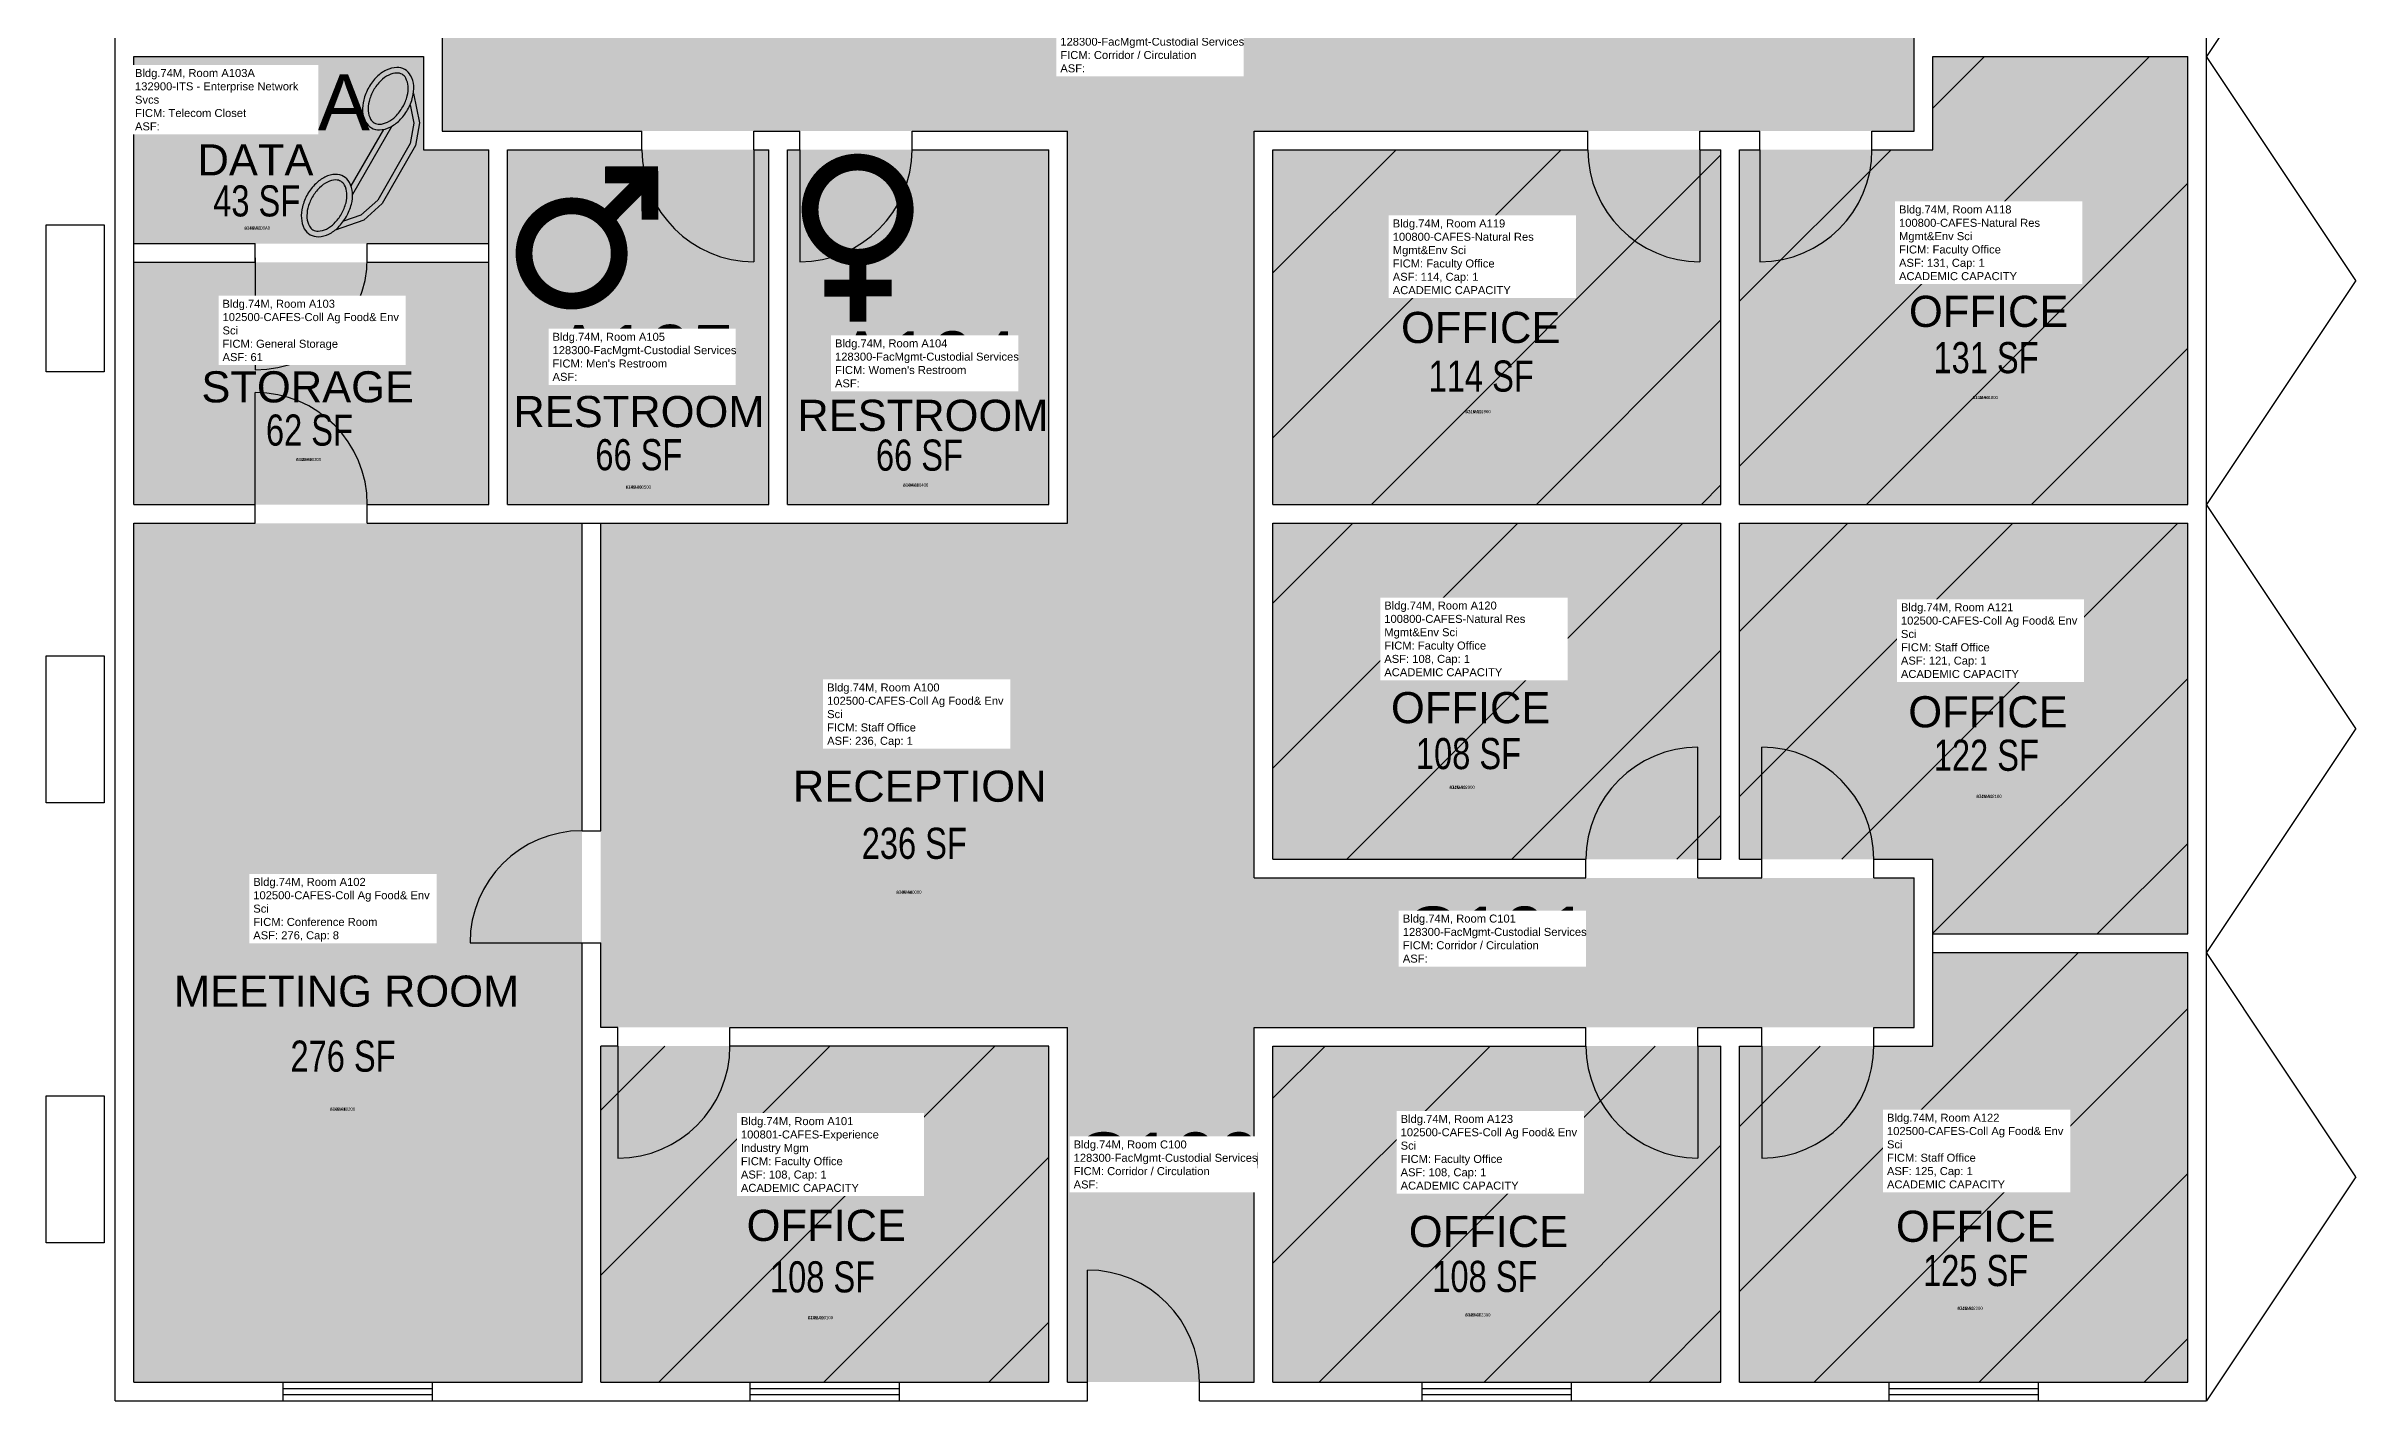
# Model space of a CAD drawing. Header units: inches. Extents: x 21 to 1164, y 3879 to 5666.
# Drawn here: x 421 to 1164, y 4802 to 5237 of the extents above; entities that cross this region are included whole.
import ezdxf
from ezdxf.enums import TextEntityAlignment as Align

# ---------------------------------------------------------------- set-up
doc = ezdxf.new("R2010")
doc.units = ezdxf.units.IN
doc.header["$LTSCALE"] = 0.5
doc.header["$MEASUREMENT"] = 0
for name, color, linetype in [('A-DOOR', 2, 'Continuous'), ('A-GLAZ', 1, 'Continuous'), ('A-IDEN-ICON', 4, 'Continuous'), ('A-IDEN-RNUM', 7, 'Continuous'), ('A-IDEN-SNUM', 4, 'Continuous'), ('A-IDEN-TEXT', 4, 'Continuous'), ('A-IDEN-VNUM', 4, 'Continuous'), ('A-WALL', 5, 'Continuous'), ('AREA-TEXT', 3, 'Continuous'), ('Rooms-Capacity', 4, 'Continuous'), ('Rooms-Category-Color', 7, 'Continuous'), ('Rooms-College-Color', 7, 'Continuous'), ('Rooms-Department-Color', 7, 'Continuous'), ('Rooms-Division-Color', 7, 'Continuous'), ('Rooms-Information', 7, 'Continuous')]:
    doc.layers.add(name, color=color, linetype=linetype)
doc.styles.add('Arial', font='arial.ttf')
doc.styles.add('CP_AREA', font='arial.ttf', dxfattribs={"height": 15})
doc.styles.add('CP_ROOMSNUMBER', font='arial.ttf', dxfattribs={"height": 1})

# ---------------------------------------------------------------- blocks, each defined once
blk = doc.blocks.new('CPWOMEN')
at = {"const_width": 0.015}
blk.add_lwpolyline([(-0.0375, 0, 1), (0.0475, 0, 1)], format="xyb", close=True, dxfattribs=at)
for points in [[(0.005, -0.04), (0.005, -0.1)], [(-0.025, -0.07), (0.035, -0.07)]]:
    blk.add_lwpolyline(points, dxfattribs=at)
blk = doc.blocks.new('CPMEN')
at = {"const_width": 0.015}
for points in [[(0.055, 0.01), (0.055, 0.05), (0.015, 0.05)], [(0.0151, 0.0101), (0.055, 0.05)]]:
    blk.add_lwpolyline(points, dxfattribs=at)
blk.add_lwpolyline([(-0.0575, -0.02, 1), (0.0275, -0.02, 1)], format="xyb", close=True, dxfattribs=at)
blk = doc.blocks.new('CPPHONE')
for p, q in [((0.0096, 0.0252), (-0.0196, -0.0252)), ((0.0169, 0.0279), (-0.0182, -0.0329))]:
    blk.add_line(p, q)
for points in [[(0.0288, 0.0786, 0.139889), (0.0216, 0.0804, 0.107118), (0.0122, 0.0781, 0.079812), (0.0039, 0.0722, 0.067459), (-0.0035, 0.0626, 0.067459), (-0.008, 0.0515, 0.079812), (-0.009, 0.0413, 0.107118), (-0.0064, 0.032, 0.139889), (-0.0012, 0.0267, 0.139889), (0.0061, 0.0248, 0.107118), (0.0155, 0.0272, 0.079812), (0.0238, 0.0331, 0.067459), (0.0312, 0.0426, 0.067459), (0.0357, 0.0538, 0.079812), (0.0367, 0.0639, 0.107118), (0.034, 0.0732, 0.139889)], [(0.0263, 0.0743, 0.139889), (0.0218, 0.0754, 0.107118), (0.0144, 0.0736, 0.079812), (0.0074, 0.0686, 0.067459), (0.0008, 0.0601, 0.067459), (-0.0032, 0.0502, 0.079812), (-0.004, 0.0417, 0.107118), (-0.0019, 0.0344, 0.139889), (0.0013, 0.031, 0.139889), (0.0059, 0.0298, 0.107118), (0.0133, 0.0317, 0.079812), (0.0203, 0.0367, 0.067459), (0.0268, 0.0451, 0.067459), (0.0309, 0.055, 0.079812), (0.0317, 0.0636, 0.107118), (0.0296, 0.0709, 0.139889)], [(-0.0262, -0.0167, 0.139889), (-0.0334, -0.0148, 0.107118), (-0.0428, -0.0172, 0.079812), (-0.0511, -0.0231, 0.067459), (-0.0585, -0.0326, 0.067459), (-0.063, -0.0438, 0.079812), (-0.064, -0.0539, 0.107118), (-0.0614, -0.0632, 0.139889), (-0.0562, -0.0686, 0.139889), (-0.0489, -0.0704, 0.107118), (-0.0395, -0.0681, 0.079812), (-0.0312, -0.0622, 0.067459), (-0.0238, -0.0526, 0.067459), (-0.0193, -0.0415, 0.079812), (-0.0183, -0.0313, 0.107118), (-0.021, -0.022, 0.139889)], [(-0.0287, -0.021, 0.139889), (-0.0332, -0.0198, 0.107118), (-0.0406, -0.0217, 0.079812), (-0.0476, -0.0267, 0.067459), (-0.0542, -0.0351, 0.067459), (-0.0582, -0.045, 0.079812), (-0.059, -0.0536, 0.107118), (-0.0569, -0.0609, 0.139889), (-0.0537, -0.0643, 0.139889), (-0.0491, -0.0654, 0.107118), (-0.0417, -0.0636, 0.079812), (-0.0347, -0.0586, 0.067459), (-0.0282, -0.0501, 0.067459), (-0.0241, -0.0402, 0.079812), (-0.0233, -0.0317, 0.107118), (-0.0254, -0.0244, 0.139889)]]:
    blk.add_lwpolyline(points, format="xyb", close=True)
for points in [[(0.0364, 0.0572), (0.0417, 0.0308), (0.0382, 0.0108), (0.0082, -0.0411), (-0.0083, -0.0558), (-0.0338, -0.0645)], [(0.0334, 0.047), (0.0366, 0.0307), (0.0334, 0.0126), (0.0043, -0.0379), (-0.0109, -0.0514), (-0.0265, -0.0567)]]:
    blk.add_lwpolyline(points)

msp = doc.modelspace()

# ---------------------------------------------------------------- hatches: boundary and pattern name
at = {"layer": 'Rooms-Capacity'}
h = msp.add_hatch(dxfattribs=at)
h.set_pattern_fill('ANSI31', color=256, scale=300, style=0)
h.paths.add_polyline_path([(965.67, 5089.97), (1109.67, 5089.97), (1109.67, 5233.97), (1027.76, 5233.97), (1027.76, 5203.97), (965.67, 5203.97)])
h = msp.add_hatch(dxfattribs=at)
h.set_pattern_fill('ANSI31', color=256, scale=300, style=0)
h.paths.add_polyline_path([(959.67, 5203.97), (815.67, 5203.97), (815.67, 5089.97), (959.67, 5089.97)])
h = msp.add_hatch(dxfattribs=at)
h.set_pattern_fill('ANSI31', color=256, scale=300, style=0)
h.paths.add_polyline_path([(815.67, 4975.97), (815.67, 5083.97), (959.67, 5083.97), (959.67, 4975.97)])
h = msp.add_hatch(dxfattribs=at)
h.set_pattern_fill('ANSI31', color=256, scale=300, style=0)
h.paths.add_polyline_path([(965.67, 4975.97), (965.67, 5083.97), (1109.67, 5083.97), (1109.67, 4951.97), (1027.76, 4951.97), (1027.76, 4975.97)])
h = msp.add_hatch(dxfattribs=at)
h.set_pattern_fill('ANSI31', color=256, scale=300, style=0)
h.paths.add_polyline_path([(965.67, 4807.97), (1109.67, 4807.97), (1109.67, 4945.97), (1027.76, 4945.97), (1027.76, 4915.97), (965.67, 4915.97)])
h = msp.add_hatch(dxfattribs=at)
h.set_pattern_fill('ANSI31', color=256, scale=300, style=0)
h.paths.add_polyline_path([(599.67, 4807.97), (743.67, 4807.97), (743.67, 4915.97), (599.67, 4915.97)])
h = msp.add_hatch(dxfattribs=at)
h.set_pattern_fill('ANSI31', color=256, scale=300, style=0)
h.paths.add_polyline_path([(815.67, 4915.97), (815.67, 4807.97), (959.67, 4807.97), (959.67, 4915.97)])
at = {"layer": 'Rooms-Category-Color', "true_color": 0xadadad}
for points in [[(809.67, 5659.97), (749.67, 5659.97), (749.67, 5545.97), (544.89, 5545.97), (544.89, 5497.97), (749.67, 5497.97), (749.67, 5257.97), (548.69, 5257.97), (548.69, 5209.97), (749.67, 5209.97), (749.67, 5083.97), (809.67, 5083.97), (809.67, 5209.97), (1021.76, 5209.97), (1021.76, 5257.97), (809.67, 5257.97), (809.67, 5497.97), (1021.76, 5497.97), (1021.76, 5545.97), (809.67, 5545.97)], [(449.67, 5173.79), (563.67, 5173.79), (563.67, 5203.97), (542.69, 5203.97), (542.69, 5233.97), (449.67, 5233.97)], [(569.67, 5203.97), (569.67, 5089.97), (653.67, 5089.97), (653.67, 5203.97)], [(659.67, 5089.97), (743.67, 5089.97), (743.67, 5203.97), (659.67, 5203.97)], [(809.67, 4921.97), (809.67, 4969.97), (1021.76, 4969.97), (1021.76, 4921.97)], [(749.67, 4921.97), (749.67, 4807.97), (809.67, 4807.97), (809.67, 4921.97)]]:
    msp.add_hatch(color=253, dxfattribs=at).paths.add_polyline_path(points)
at = {"layer": 'Rooms-Category-Color', "true_color": 0xfa9ba3}
for points in [[(965.67, 5089.97), (1109.67, 5089.97), (1109.67, 5233.97), (1027.76, 5233.97), (1027.76, 5203.97), (965.67, 5203.97)], [(959.67, 5203.97), (815.67, 5203.97), (815.67, 5089.97), (959.67, 5089.97)], [(449.67, 4807.97), (593.67, 4807.97), (593.67, 5083.97), (449.67, 5083.97)], [(599.67, 4921.97), (599.67, 5083.97), (809.67, 5083.97), (809.67, 4921.97)], [(815.67, 4975.97), (815.67, 5083.97), (959.67, 5083.97), (959.67, 4975.97)], [(965.67, 4975.97), (965.67, 5083.97), (1109.67, 5083.97), (1109.67, 4951.97), (1027.76, 4951.97), (1027.76, 4975.97)], [(965.67, 4807.97), (1109.67, 4807.97), (1109.67, 4945.97), (1027.76, 4945.97), (1027.76, 4915.97), (965.67, 4915.97)], [(599.67, 4807.97), (743.67, 4807.97), (743.67, 4915.97), (599.67, 4915.97)], [(815.67, 4915.97), (815.67, 4807.97), (959.67, 4807.97), (959.67, 4915.97)]]:
    msp.add_hatch(color=241, dxfattribs=at).paths.add_polyline_path(points)
at = {"layer": 'Rooms-Category-Color', "true_color": 0xe3c5e1}
msp.add_hatch(color=254, dxfattribs=at).paths.add_polyline_path([(449.67, 5167.79), (449.67, 5089.97), (563.67, 5089.97), (563.67, 5167.79)])
at = {"layer": 'Rooms-College-Color', "true_color": 0xadadad}
for points in [[(809.67, 5659.97), (749.67, 5659.97), (749.67, 5545.97), (544.89, 5545.97), (544.89, 5497.97), (749.67, 5497.97), (749.67, 5257.97), (548.69, 5257.97), (548.69, 5209.97), (749.67, 5209.97), (749.67, 5083.97), (809.67, 5083.97), (809.67, 5209.97), (1021.76, 5209.97), (1021.76, 5257.97), (809.67, 5257.97), (809.67, 5497.97), (1021.76, 5497.97), (1021.76, 5545.97), (809.67, 5545.97)], [(449.67, 5173.79), (563.67, 5173.79), (563.67, 5203.97), (542.69, 5203.97), (542.69, 5233.97), (449.67, 5233.97)], [(569.67, 5203.97), (569.67, 5089.97), (653.67, 5089.97), (653.67, 5203.97)], [(659.67, 5089.97), (743.67, 5089.97), (743.67, 5203.97), (659.67, 5203.97)], [(809.67, 4921.97), (809.67, 4969.97), (1021.76, 4969.97), (1021.76, 4921.97)], [(749.67, 4921.97), (749.67, 4807.97), (809.67, 4807.97), (809.67, 4921.97)]]:
    msp.add_hatch(color=253, dxfattribs=at).paths.add_polyline_path(points)
at = {"layer": 'Rooms-College-Color', "true_color": 0xe3c5e1}
for points in [[(965.67, 5089.97), (1109.67, 5089.97), (1109.67, 5233.97), (1027.76, 5233.97), (1027.76, 5203.97), (965.67, 5203.97)], [(959.67, 5203.97), (815.67, 5203.97), (815.67, 5089.97), (959.67, 5089.97)], [(449.67, 5167.79), (449.67, 5089.97), (563.67, 5089.97), (563.67, 5167.79)], [(449.67, 4807.97), (593.67, 4807.97), (593.67, 5083.97), (449.67, 5083.97)], [(599.67, 4921.97), (599.67, 5083.97), (809.67, 5083.97), (809.67, 4921.97)], [(815.67, 4975.97), (815.67, 5083.97), (959.67, 5083.97), (959.67, 4975.97)], [(965.67, 4975.97), (965.67, 5083.97), (1109.67, 5083.97), (1109.67, 4951.97), (1027.76, 4951.97), (1027.76, 4975.97)], [(965.67, 4807.97), (1109.67, 4807.97), (1109.67, 4945.97), (1027.76, 4945.97), (1027.76, 4915.97), (965.67, 4915.97)], [(599.67, 4807.97), (743.67, 4807.97), (743.67, 4915.97), (599.67, 4915.97)], [(815.67, 4915.97), (815.67, 4807.97), (959.67, 4807.97), (959.67, 4915.97)]]:
    msp.add_hatch(color=254, dxfattribs=at).paths.add_polyline_path(points)
at = {"layer": 'Rooms-Department-Color', "true_color": 0xacacac}
for points in [[(809.67, 5659.97), (749.67, 5659.97), (749.67, 5545.97), (544.89, 5545.97), (544.89, 5497.97), (749.67, 5497.97), (749.67, 5257.97), (548.69, 5257.97), (548.69, 5209.97), (749.67, 5209.97), (749.67, 5083.97), (809.67, 5083.97), (809.67, 5209.97), (1021.76, 5209.97), (1021.76, 5257.97), (809.67, 5257.97), (809.67, 5497.97), (1021.76, 5497.97), (1021.76, 5545.97), (809.67, 5545.97)], [(449.67, 5173.79), (563.67, 5173.79), (563.67, 5203.97), (542.69, 5203.97), (542.69, 5233.97), (449.67, 5233.97)], [(569.67, 5203.97), (569.67, 5089.97), (653.67, 5089.97), (653.67, 5203.97)], [(659.67, 5089.97), (743.67, 5089.97), (743.67, 5203.97), (659.67, 5203.97)], [(809.67, 4921.97), (809.67, 4969.97), (1021.76, 4969.97), (1021.76, 4921.97)], [(749.67, 4921.97), (749.67, 4807.97), (809.67, 4807.97), (809.67, 4921.97)]]:
    msp.add_hatch(color=253, dxfattribs=at).paths.add_polyline_path(points)
at = {"layer": 'Rooms-Department-Color', "true_color": 0xe3c5e1}
for points in [[(965.67, 5089.97), (1109.67, 5089.97), (1109.67, 5233.97), (1027.76, 5233.97), (1027.76, 5203.97), (965.67, 5203.97)], [(959.67, 5203.97), (815.67, 5203.97), (815.67, 5089.97), (959.67, 5089.97)], [(449.67, 5167.79), (449.67, 5089.97), (563.67, 5089.97), (563.67, 5167.79)], [(449.67, 4807.97), (593.67, 4807.97), (593.67, 5083.97), (449.67, 5083.97)], [(599.67, 4921.97), (599.67, 5083.97), (809.67, 5083.97), (809.67, 4921.97)], [(815.67, 4975.97), (815.67, 5083.97), (959.67, 5083.97), (959.67, 4975.97)], [(965.67, 4975.97), (965.67, 5083.97), (1109.67, 5083.97), (1109.67, 4951.97), (1027.76, 4951.97), (1027.76, 4975.97)], [(965.67, 4807.97), (1109.67, 4807.97), (1109.67, 4945.97), (1027.76, 4945.97), (1027.76, 4915.97), (965.67, 4915.97)], [(599.67, 4807.97), (743.67, 4807.97), (743.67, 4915.97), (599.67, 4915.97)], [(815.67, 4915.97), (815.67, 4807.97), (959.67, 4807.97), (959.67, 4915.97)]]:
    msp.add_hatch(color=254, dxfattribs=at).paths.add_polyline_path(points)
at = {"layer": 'Rooms-Division-Color', "true_color": 0xadadad}
for points in [[(809.67, 5659.97), (749.67, 5659.97), (749.67, 5545.97), (544.89, 5545.97), (544.89, 5497.97), (749.67, 5497.97), (749.67, 5257.97), (548.69, 5257.97), (548.69, 5209.97), (749.67, 5209.97), (749.67, 5083.97), (809.67, 5083.97), (809.67, 5209.97), (1021.76, 5209.97), (1021.76, 5257.97), (809.67, 5257.97), (809.67, 5497.97), (1021.76, 5497.97), (1021.76, 5545.97), (809.67, 5545.97)], [(449.67, 5173.79), (563.67, 5173.79), (563.67, 5203.97), (542.69, 5203.97), (542.69, 5233.97), (449.67, 5233.97)], [(569.67, 5203.97), (569.67, 5089.97), (653.67, 5089.97), (653.67, 5203.97)], [(659.67, 5089.97), (743.67, 5089.97), (743.67, 5203.97), (659.67, 5203.97)], [(809.67, 4921.97), (809.67, 4969.97), (1021.76, 4969.97), (1021.76, 4921.97)], [(749.67, 4921.97), (749.67, 4807.97), (809.67, 4807.97), (809.67, 4921.97)]]:
    msp.add_hatch(color=253, dxfattribs=at).paths.add_polyline_path(points)
at = {"layer": 'Rooms-Division-Color', "true_color": 0xe3c5e1}
for points in [[(965.67, 5089.97), (1109.67, 5089.97), (1109.67, 5233.97), (1027.76, 5233.97), (1027.76, 5203.97), (965.67, 5203.97)], [(959.67, 5203.97), (815.67, 5203.97), (815.67, 5089.97), (959.67, 5089.97)], [(449.67, 5167.79), (449.67, 5089.97), (563.67, 5089.97), (563.67, 5167.79)], [(449.67, 4807.97), (593.67, 4807.97), (593.67, 5083.97), (449.67, 5083.97)], [(599.67, 4921.97), (599.67, 5083.97), (809.67, 5083.97), (809.67, 4921.97)], [(815.67, 4975.97), (815.67, 5083.97), (959.67, 5083.97), (959.67, 4975.97)], [(965.67, 4975.97), (965.67, 5083.97), (1109.67, 5083.97), (1109.67, 4951.97), (1027.76, 4951.97), (1027.76, 4975.97)], [(965.67, 4807.97), (1109.67, 4807.97), (1109.67, 4945.97), (1027.76, 4945.97), (1027.76, 4915.97), (965.67, 4915.97)], [(599.67, 4807.97), (743.67, 4807.97), (743.67, 4915.97), (599.67, 4915.97)], [(815.67, 4915.97), (815.67, 4807.97), (959.67, 4807.97), (959.67, 4915.97)]]:
    msp.add_hatch(color=254, dxfattribs=at).paths.add_polyline_path(points)

# ---------------------------------------------------------------- linework, layer by layer
at = {"layer": 'A-DOOR', "ltscale": 25}
for p, q in [((648.87, 5203.97), (648.87, 5167.97)), ((663.71, 5203.97), (663.71, 5167.97)), ((952.91, 5203.97), (952.91, 5167.97)), ((972.18, 5203.97), (972.18, 5167.97)), ((488.67, 5169.22), (488.67, 5133.22)), ((488.67, 5089.97), (488.67, 5125.97)), ((952.28, 4975.97), (952.28, 5011.97)), ((972.8, 4975.97), (972.8, 5011.97)), ((557.67, 4949.14), (593.67, 4949.14)), ((605.2, 4915.97), (605.2, 4879.97)), ((952.28, 4915.97), (952.28, 4879.97)), ((972.8, 4915.97), (972.8, 4879.97)), ((756.08, 4807.97), (756.08, 4843.97))]:
    msp.add_line(p, q, dxfattribs=at)
for centre, start, end in [((648.87, 5203.97), 180, 270), ((663.71, 5203.97), 270, 0), ((952.91, 5203.97), 180, 270), ((972.18, 5203.97), 270, 360), ((488.67, 5169.22), 270, 360), ((488.67, 5089.97), 0, 90), ((952.28, 4975.97), 90, 180), ((972.8, 4975.97), 0, 90), ((593.67, 4949.14), 90, 180), ((605.2, 4915.97), 270, 0), ((952.28, 4915.97), 180, 270), ((972.8, 4915.97), 270, 0), ((756.08, 4807.97), 0, 90)]:
    msp.add_arc(centre, 36, start, end, dxfattribs=at)
at = {"layer": 'A-GLAZ', "ltscale": 25}
for p, q in [((497.67, 4807.97), (545.67, 4807.97)), ((497.67, 4805.97), (545.67, 4805.97)), ((497.67, 4803.97), (545.67, 4803.97)), ((647.67, 4807.97), (695.67, 4807.97)), ((647.67, 4805.97), (695.67, 4805.97)), ((647.67, 4803.97), (695.67, 4803.97)), ((863.67, 4807.97), (911.67, 4807.97)), ((863.67, 4805.97), (911.67, 4805.97)), ((863.67, 4803.97), (911.67, 4803.97)), ((1013.67, 4807.97), (1061.67, 4807.97)), ((1013.67, 4805.97), (1061.67, 4805.97)), ((1013.67, 4803.97), (1061.67, 4803.97))]:
    msp.add_line(p, q, dxfattribs=at)
at = {"layer": 'A-GLAZ'}
for p, q in [((497.67, 4801.97), (545.67, 4801.97)), ((647.67, 4801.97), (695.67, 4801.97)), ((863.67, 4801.97), (911.67, 4801.97)), ((1013.67, 4801.97), (1061.67, 4801.97))]:
    msp.add_line(p, q, dxfattribs=at)
at = {"layer": 'A-IDEN-TEXT', "ltscale": 25}
for p, q in [((1163.67, 5305.97), (1115.67, 5233.97)), ((1163.67, 5161.97), (1115.67, 5233.97)), ((1163.67, 5161.97), (1115.67, 5089.97)), ((1163.67, 5017.97), (1115.67, 5089.97)), ((1163.67, 5017.97), (1115.67, 4945.97)), ((1163.67, 4873.97), (1115.67, 4945.97)), ((1163.67, 4873.97), (1115.67, 4801.97))]:
    msp.add_line(p, q, dxfattribs=at)
at = {"layer": 'A-WALL'}
for p, q in [((443.67, 4801.97), (443.67, 5665.97)), ((1115.67, 4801.97), (1115.67, 5665.97)), ((449.67, 5089.97), (449.67, 5233.97)), ((1109.67, 5209.97), (1109.67, 5233.97)), ((548.69, 5209.97), (553.53, 5209.97)), ((553.53, 5209.97), (599.02, 5209.97)), ((555.77, 5203.97), (563.67, 5203.97)), ((563.67, 5089.97), (563.67, 5203.97)), ((569.67, 5089.97), (569.67, 5203.97)), ((569.67, 5203.97), (599.02, 5203.97)), ((599.02, 5209.97), (612.87, 5209.97)), ((599.02, 5203.97), (612.87, 5203.97)), ((648.87, 5209.97), (663.71, 5209.97)), ((648.87, 5209.97), (653.33, 5209.97)), ((648.87, 5203.97), (653.67, 5203.97)), ((653.67, 5089.97), (653.67, 5203.97)), ((659.67, 5089.97), (659.67, 5203.97)), ((659.67, 5203.97), (663.71, 5203.97)), ((699.71, 5209.97), (749.67, 5209.97)), ((699.71, 5203.97), (743.67, 5203.97)), ((743.67, 5089.97), (743.67, 5203.97)), ((749.67, 5083.97), (749.67, 5209.97)), ((749.67, 5083.97), (749.67, 5203.97)), ((809.67, 5209.97), (916.91, 5209.97)), ((809.67, 4969.97), (809.67, 5209.97)), ((815.67, 5203.97), (916.91, 5203.97)), ((815.67, 5089.97), (815.67, 5203.97)), ((952.91, 5209.97), (972.18, 5209.97)), ((952.91, 5203.97), (959.67, 5203.97)), ((959.67, 5089.97), (959.67, 5203.97)), ((965.67, 5203.97), (972.18, 5203.97)), ((965.67, 5089.97), (965.67, 5203.97)), ((1008.18, 5209.97), (1021.76, 5209.97)), ((1008.18, 5203.97), (1027.76, 5203.97)), ((1109.67, 5089.97), (1109.67, 5203.97)), ((563.67, 5089.97), (563.67, 5197.97)), ((569.67, 5089.97), (569.67, 5197.97)), ((653.67, 5089.97), (653.67, 5197.97)), ((659.67, 5089.97), (659.67, 5197.97)), ((743.67, 5089.97), (743.67, 5197.97)), ((449.67, 5167.79), (488.67, 5167.79)), ((524.67, 5167.79), (563.67, 5167.79)), ((449.67, 5083.97), (488.67, 5083.97)), ((449.67, 4921.97), (449.67, 5083.97)), ((524.67, 5083.97), (749.67, 5083.97)), ((593.67, 4985.14), (593.67, 5083.97)), ((599.67, 4985.14), (599.67, 5083.97)), ((815.67, 5083.97), (959.67, 5083.97)), ((815.67, 4975.97), (815.67, 5083.97)), ((959.67, 4975.97), (959.67, 5083.97)), ((965.67, 5083.97), (1109.67, 5083.97)), ((965.67, 4975.97), (965.67, 5083.97)), ((1109.67, 4975.97), (1109.67, 5083.97)), ((815.67, 4975.97), (916.28, 4975.97)), ((952.28, 4975.97), (959.67, 4975.97)), ((965.67, 4975.97), (972.8, 4975.97)), ((1008.8, 4975.97), (1027.76, 4975.97)), ((809.67, 4969.97), (916.28, 4969.97)), ((952.28, 4969.97), (972.8, 4969.97)), ((1008.8, 4969.97), (1021.76, 4969.97)), ((1109.67, 4951.97), (1109.67, 4969.97)), ((593.67, 4807.97), (593.67, 4949.14)), ((599.67, 4921.97), (599.67, 4949.14)), ((1109.67, 4921.97), (1109.67, 4945.97)), ((449.67, 4807.97), (449.67, 4921.97)), ((749.67, 4807.97), (749.67, 4921.97)), ((809.67, 4921.97), (916.28, 4921.97)), ((809.67, 4807.97), (809.67, 4921.97)), ((952.28, 4921.97), (972.8, 4921.97)), ((1008.8, 4921.97), (1021.76, 4921.97)), ((599.67, 4807.97), (599.67, 4915.97)), ((743.67, 4807.97), (743.67, 4915.97)), ((815.67, 4915.97), (916.28, 4915.97)), ((815.67, 4807.97), (815.67, 4915.97)), ((952.28, 4915.97), (959.67, 4915.97)), ((959.67, 4807.97), (959.67, 4915.97)), ((965.67, 4915.97), (972.8, 4915.97)), ((965.67, 4807.97), (965.67, 4915.97)), ((1008.8, 4915.97), (1027.76, 4915.97)), ((1109.67, 4807.97), (1109.67, 4915.97)), ((443.67, 4801.97), (756.08, 4801.97)), ((449.67, 4807.97), (593.67, 4807.97)), ((599.67, 4807.97), (743.67, 4807.97)), ((749.67, 4807.97), (756.08, 4807.97)), ((792.08, 4807.97), (809.67, 4807.97)), ((792.08, 4801.97), (1115.67, 4801.97)), ((815.67, 4807.97), (959.67, 4807.97)), ((965.67, 4807.97), (1109.67, 4807.97))]:
    msp.add_line(p, q, dxfattribs=at)
at = {"layer": 'A-WALL', "ltscale": 25}
for p, q in [((548.69, 5257.97), (548.69, 5209.97)), ((1021.76, 5209.97), (1021.76, 5257.97)), ((449.67, 5233.97), (542.69, 5233.97)), ((542.69, 5233.97), (542.69, 5203.97)), ((1027.76, 5203.97), (1027.76, 5233.97)), ((1027.76, 5233.97), (1109.67, 5233.97)), ((542.69, 5203.97), (563.67, 5203.97)), ((612.87, 5203.97), (612.87, 5209.97)), ((648.87, 5203.97), (648.87, 5209.97)), ((663.71, 5203.97), (663.71, 5209.97)), ((699.71, 5203.97), (699.71, 5209.97)), ((916.91, 5203.97), (916.91, 5209.97)), ((952.91, 5203.97), (952.91, 5209.97)), ((972.18, 5203.97), (972.18, 5209.97)), ((1008.18, 5203.97), (1008.18, 5209.97)), ((1109.67, 5203.97), (1109.67, 5209.97)), ((449.67, 5173.79), (488.67, 5173.79)), ((488.67, 5167.79), (488.67, 5173.79)), ((524.67, 5173.79), (563.67, 5173.79)), ((524.67, 5167.79), (524.67, 5173.79)), ((449.67, 5089.97), (488.67, 5089.97)), ((488.67, 5083.97), (488.67, 5089.97)), ((524.67, 5089.97), (563.67, 5089.97)), ((524.67, 5083.97), (524.67, 5089.97)), ((569.67, 5089.97), (653.67, 5089.97)), ((659.67, 5089.97), (743.67, 5089.97)), ((815.67, 5089.97), (959.67, 5089.97)), ((965.67, 5089.97), (1109.67, 5089.97)), ((569.67, 5083.97), (593.67, 5083.97)), ((599.67, 5083.97), (749.67, 5083.97)), ((593.67, 4985.14), (599.67, 4985.14)), ((916.28, 4969.97), (916.28, 4975.97)), ((952.28, 4969.97), (952.28, 4975.97)), ((972.8, 4969.97), (972.8, 4975.97)), ((1008.8, 4969.97), (1008.8, 4975.97)), ((1027.76, 4915.97), (1027.76, 4975.97)), ((1109.67, 4969.97), (1109.67, 4975.97)), ((1021.76, 4921.97), (1021.76, 4969.97)), ((1027.76, 4951.97), (1109.67, 4951.97)), ((593.67, 4949.14), (599.67, 4949.14)), ((1027.76, 4945.97), (1109.67, 4945.97)), ((605.2, 4921.97), (599.67, 4921.97)), ((605.2, 4915.97), (605.2, 4921.97)), ((641.2, 4915.97), (641.2, 4921.97)), ((641.2, 4921.97), (749.67, 4921.97)), ((916.28, 4915.97), (916.28, 4921.97)), ((952.28, 4915.97), (952.28, 4921.97)), ((972.8, 4915.97), (972.8, 4921.97)), ((1008.8, 4915.97), (1008.8, 4921.97)), ((1109.67, 4915.97), (1109.67, 4921.97)), ((605.2, 4915.97), (599.67, 4915.97)), ((743.67, 4915.97), (641.2, 4915.97)), ((497.67, 4801.97), (497.67, 4807.97)), ((545.67, 4801.97), (545.67, 4807.97)), ((647.67, 4801.97), (647.67, 4807.97)), ((695.67, 4801.97), (695.67, 4807.97)), ((756.08, 4801.97), (756.08, 4807.97)), ((792.08, 4801.97), (792.08, 4807.97)), ((863.67, 4801.97), (863.67, 4807.97)), ((911.67, 4801.97), (911.67, 4807.97)), ((1013.67, 4801.97), (1013.67, 4807.97)), ((1061.67, 4801.97), (1061.67, 4807.97))]:
    msp.add_line(p, q, dxfattribs=at)
for points in [[(421.48, 5132.6), (421.48, 5179.83), (440.07, 5179.83), (440.07, 5132.6)], [(421.48, 4994.09), (421.48, 5041.33), (440.07, 5041.33), (440.07, 4994.09)], [(421.48, 4852.76), (421.48, 4900), (440.07, 4900), (440.07, 4852.76)]]:
    msp.add_lwpolyline(points, close=True, dxfattribs=at)

# ---------------------------------------------------------------- block references
at = {"layer": 'A-IDEN-ICON', "xscale": 360.0000000025632, "yscale": 360.0000000025632, "zscale": 360.0000000025632, "rotation": 0.1959893751911952}
for name, p in [('CPPHONE', (526.45, 5201.43)), ('CPWOMEN', (680.44, 5184.7)), ('CPMEN', (595.7, 5177.86))]:
    msp.add_blockref(name, p, dxfattribs=at)

# ---------------------------------------------------------------- texts
at = {"layer": 'A-IDEN-RNUM', "style": 'CP_ROOMSNUMBER', "width": 0.85}
for s, p in [('C102-00', (763.07, 5233.47)), ('A103-A0', (485.2, 5178.29)), ('A118-00', (1040.57, 5123.84)), ('A119-00', (877.57, 5119.3)), ('A103-00', (501.77, 5103.93)), ('A105-00', (607.73, 5095.06)), ('A104-00', (696.86, 5095.71)), ('A120-00', (872.46, 4998.59)), ('A121-00', (1041.78, 4995.68)), ('A100-00', (694.68, 4964.89)), ('C101-00', (873.09, 4949.47)), ('A102-00', (512.69, 4895.18)), ('C100-00', (770.84, 4880.22)), ('A122-00', (1035.69, 4831.18)), ('A101-00', (666.24, 4828.17)), ('A123-00', (877.49, 4829.06))]:
    msp.add_text(s, height=1, rotation=0.19599, dxfattribs=at).set_placement(p)
at = {"layer": 'A-IDEN-SNUM', "style": 'CP_ROOMSNUMBER', "width": 0.85}
for s, p in [('074MC10200', (763.07, 5233.47)), ('074MA103A0', (485.2, 5178.29)), ('074MA11800', (1040.57, 5123.84)), ('074MA11900', (877.57, 5119.3)), ('074MA10300', (501.77, 5103.93)), ('074MA10500', (607.73, 5095.06)), ('074MA10400', (696.86, 5095.71)), ('074MA12000', (872.46, 4998.59)), ('074MA12100', (1041.78, 4995.68)), ('074MA10000', (694.68, 4964.89)), ('074MC10100', (873.09, 4949.47)), ('074MA10200', (512.69, 4895.18)), ('074MC10000', (770.84, 4880.22)), ('074MA12200', (1035.69, 4831.18)), ('074MA10100', (666.24, 4828.17)), ('074MA12300', (877.49, 4829.06))]:
    msp.add_text(s, height=1, rotation=0.19599, dxfattribs=at).set_placement(p)
at = {"layer": 'A-IDEN-TEXT', "ltscale": 25, "style": 'Arial'}
for s, p in [('DATA', (470.11, 5195.71)), ('OFFICE', (856.85, 5141.86)), ('OFFICE', (1020.07, 5147.04)), ('STORAGE', (471.36, 5122.78)), ('RESTROOM', (571.6, 5114.83)), ('RESTROOM', (662.85, 5113.63)), ('OFFICE', (853.62, 5019.7)), ('OFFICE', (1019.86, 5018.37)), ('RECEPTION', (661.43, 4994.46)), ('MEETING ROOM', (462.52, 4928.6)), ('OFFICE', (646.56, 4853.34)), ('OFFICE', (859.35, 4851.39)), ('OFFICE', (1015.91, 4853.05))]:
    msp.add_text(s, height=10, dxfattribs=at).set_placement(p)
at = {"layer": 'A-IDEN-VNUM', "ltscale": 25, "style": 'Arial'}
for s, p in [('C102', (747.37, 5228.8)), ('A103A', (450.01, 5210.16)), ('A119', (854.19, 5157.53)), ('A118', (1016.88, 5162.02)), ('A103', (478.14, 5136.01)), ('A105', (584.19, 5129.67)), ('A104', (674.96, 5127.58)), ('A120', (851.47, 5034.75)), ('A121', (1017.49, 5034.2)), ('A100', (672.43, 5011.98)), ('A102', (488.02, 4949.49)), ('C101', (857.42, 4942.74)), ('A101', (644.72, 4869.07)), ('C100', (751.64, 4870.16)), ('A123', (856.72, 4869.79)), ('A122', (1013.01, 4870.18))]:
    msp.add_text(s, height=18, dxfattribs=at).set_placement(p)
at = {"layer": 'AREA-TEXT', "style": 'CP_AREA', "width": 0.75}
for s, p in [('43 SF', (489.13, 5187.53)), ('114 SF', (882.62, 5131.24)), ('131 SF', (1044.84, 5137.17)), ('62 SF', (506.07, 5113.89)), ('66 SF', (611.93, 5105.98)), ('66 SF', (702.09, 5105.84)), ('108 SF', (878.53, 5009.94)), ('122 SF', (1044.94, 5009.4)), ('236 SF', (700.44, 4981.11)), ('276 SF', (516.87, 4912.72)), ('108 SF', (670.96, 4841.8)), ('108 SF', (883.8, 4841.94)), ('125 SF', (1041.49, 4843.83))]:
    msp.add_text(s, height=10, dxfattribs=at).set_placement(p, align=Align.MIDDLE_CENTER)

# ---------------------------------------------------------------- next in the draw order: texts
at = {"layer": 'Rooms-Information', "width": 57.6, "attachment_point": 7, "style": 'Arial', "bg_fill": 3, "box_fill_scale": 1.5, "bg_fill_color": 256, "bg_fill_true_color": 13158600, "bg_fill_transparency": 0}
for s, insert, char_height in [('Bldg.74M, Room C102^M^J128300-FacMgmt-Custodial Services^M^JFICM: Corridor / Circulation^M^JASF: ', (747.37, 5228.8), 2.5714), ('Bldg.74M, Room A103A^M^J132900-ITS - Enterprise Network Svcs^M^JFICM: Telecom Closet^M^JASF: ', (450.01, 5210.16), 2.5714), ('Bldg.74M, Room A119^M^J100800-CAFES-Natural Res Mgmt&Env Sci^M^JFICM: Faculty Office^M^JASF: 114, Cap: 1^M^JACADEMIC CAPACITY', (854.19, 5157.53), 2.57143), ('Bldg.74M, Room A118^M^J100800-CAFES-Natural Res Mgmt&Env Sci^M^JFICM: Faculty Office^M^JASF: 131, Cap: 1^M^JACADEMIC CAPACITY', (1016.88, 5162.02), 2.57143), ('Bldg.74M, Room A103^M^J102500-CAFES-Coll Ag Food& Env Sci^M^JFICM: General Storage^M^JASF: 61', (478.14, 5136.01), 2.5714), ("Bldg.74M, Room A105^M^J128300-FacMgmt-Custodial Services^M^JFICM: Men's Restroom^M^JASF: ", (584.19, 5129.67), 2.5714), ("Bldg.74M, Room A104^M^J128300-FacMgmt-Custodial Services^M^JFICM: Women's Restroom^M^JASF: ", (674.96, 5127.58), 2.5714), ('Bldg.74M, Room A120^M^J100800-CAFES-Natural Res Mgmt&Env Sci^M^JFICM: Faculty Office^M^JASF: 108, Cap: 1^M^JACADEMIC CAPACITY', (851.47, 5034.75), 2.57143), ('Bldg.74M, Room A121^M^J102500-CAFES-Coll Ag Food& Env Sci^M^JFICM: Staff Office^M^JASF: 121, Cap: 1^M^JACADEMIC CAPACITY', (1017.49, 5034.2), 2.57143), ('Bldg.74M, Room A100^M^J102500-CAFES-Coll Ag Food& Env Sci^M^JFICM: Staff Office^M^JASF: 236, Cap: 1', (672.43, 5011.98), 2.5714), ('Bldg.74M, Room A102^M^J102500-CAFES-Coll Ag Food& Env Sci^M^JFICM: Conference Room^M^JASF: 276, Cap: 8', (488.02, 4949.49), 2.57143), ('Bldg.74M, Room C101^M^J128300-FacMgmt-Custodial Services^M^JFICM: Corridor / Circulation^M^JASF: ', (857.42, 4942.74), 2.5714), ('Bldg.74M, Room A101^M^J100801-CAFES-Experience Industry Mgm^M^JFICM: Faculty Office^M^JASF: 108, Cap: 1^M^JACADEMIC CAPACITY', (644.72, 4869.07), 2.57143), ('Bldg.74M, Room A123^M^J102500-CAFES-Coll Ag Food& Env Sci^M^JFICM: Faculty Office^M^JASF: 108, Cap: 1^M^JACADEMIC CAPACITY', (856.72, 4869.79), 2.57143), ('Bldg.74M, Room A122^M^J102500-CAFES-Coll Ag Food& Env Sci^M^JFICM: Staff Office^M^JASF: 125, Cap: 1^M^JACADEMIC CAPACITY', (1013.01, 4870.18), 2.57143), ('Bldg.74M, Room C100^M^J128300-FacMgmt-Custodial Services^M^JFICM: Corridor / Circulation^M^JASF: ', (751.64, 4870.16), 2.5714)]:
    msp.add_mtext(s, dxfattribs=dict(at, insert=insert, char_height=char_height))

doc.saveas('drawing.dxf')
